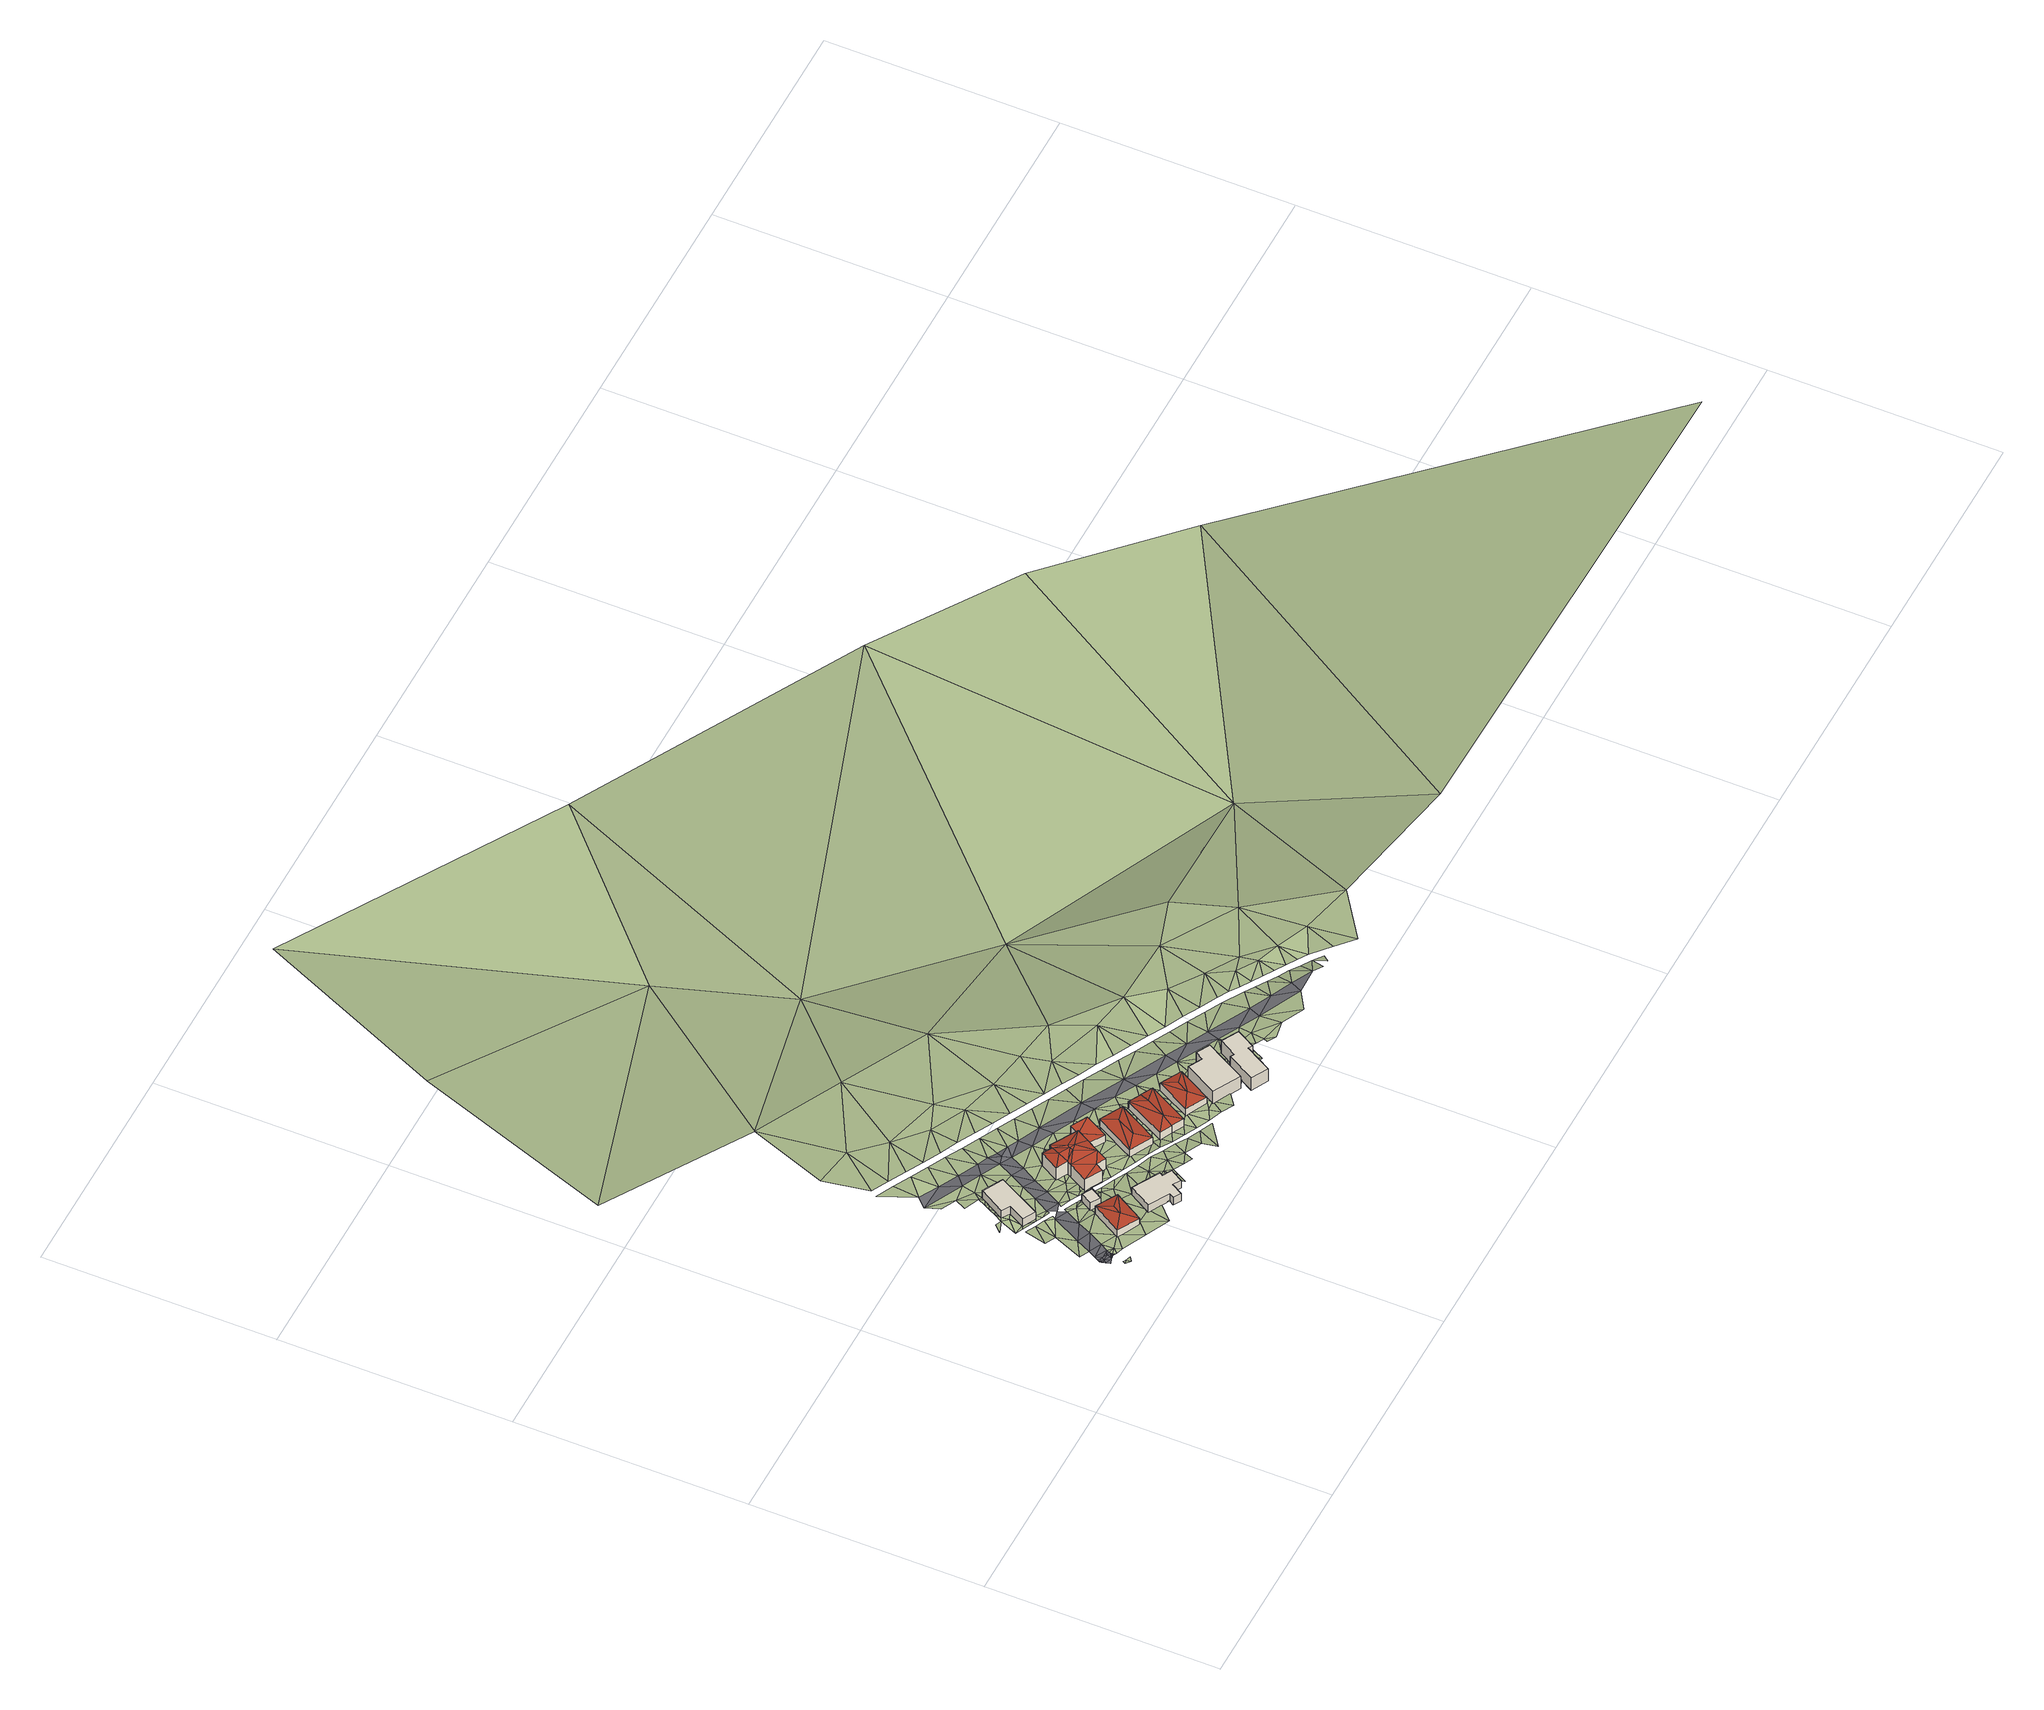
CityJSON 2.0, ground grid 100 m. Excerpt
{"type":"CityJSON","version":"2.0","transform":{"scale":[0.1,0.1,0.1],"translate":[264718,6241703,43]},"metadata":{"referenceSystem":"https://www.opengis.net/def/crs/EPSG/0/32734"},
"CityObjects":{
"building1":{"type":"Building","attributes":{"address":"83 Ritchie Street University Estate Cape Town","building":"house","building:levels":1,"building_height":4.1,"roof_height":81.5,"ground_height":76.3,"plus_code":"4FRW3F64+G2P"},"geometry":[{"type":"Solid","lod":"2","boundaries":[[[[0,1,2]],[[3,4,5]],[[1,5,2]],[[2,5,4]],[[0,3,5]],[[0,5,1]],[[6,7,2,4]],[[7,8,0,2]],[[8,9,3,0]],[[9,6,4,3]],[[9,8,7,6]]]],"semantics":{"surfaces":[{"type":"RoofSurface"},{"type":"WallSurface"},{"type":"GroundSurface"}],"values":[[0,0,0,0,0,0,1,1,1,1,2]]}}]},
"building2":{"type":"Building","attributes":{"address":"54 Selbourne Road University Estate Cape Town","building":"house","building:levels":1,"building_height":4.1,"roof_height":76.8,"ground_height":71.9,"plus_code":"4FRW3F64+M2C"},"geometry":[{"type":"Solid","lod":"1","boundaries":[[[[10,11,12,13]],[[11,14,15,12]],[[14,16,17,15]],[[16,18,19,17]],[[18,20,21,19]],[[20,10,13,21]],[[13,12,15,17,19,21]],[[20,18,16,14,11,10]]]]}]},
"building3":{"type":"Building","attributes":{"address":"Ritchie Street University Estate Cape Town","building":"garage","building:levels":1,"building_height":4.1,"roof_height":79.9,"ground_height":74.9,"plus_code":"4FRW3F64+H3C"},"geometry":[{"type":"Solid","lod":"1","boundaries":[[[[22,23,24,25]],[[23,26,27,24]],[[26,28,29,27]],[[28,22,25,29]],[[25,24,27,29]],[[28,26,23,22]]]]}]},
"building4":{"type":"Building","attributes":{"address":"85 Ritchie Street University Estate Cape Town","building":"house","building:levels":1,"building_height":4.1,"roof_height":83.7,"ground_height":77.7,"plus_code":"4FRW3F64+F4R"},"geometry":[{"type":"Solid","lod":"1","boundaries":[[[[30,31,32,33]],[[31,34,35,32]],[[34,36,37,35]],[[36,38,39,37]],[[38,40,41,39]],[[40,42,43,41]],[[42,44,45,43]],[[44,46,47,45]],[[46,48,49,47]],[[48,30,33,49]],[[33,32,35,37,39,41,43,45,47,49]],[[48,46,44,42,40,38,36,34,31,30]]]]}]},
"building5":{"type":"Building","attributes":{"address":"56 Selbourne Road University Estate Cape Town","building":"house","building:levels":2,"building_height":6.9,"roof_height":81.7,"ground_height":73.8,"plus_code":"4FRW3F64+J4G"},"geometry":[{"type":"Solid","lod":"2","boundaries":[[[[50,51,52]],[[50,52,53]],[[53,52,54]],[[55,52,51]],[[56,53,57]],[[56,57,58]],[[59,60,61]],[[60,62,61]],[[61,62,63]],[[59,61,64]],[[64,61,63]],[[65,66,58]],[[58,66,56]],[[56,66,63]],[[65,64,66]],[[66,64,63]],[[62,50,67]],[[62,67,63]],[[50,53,67]],[[63,67,56]],[[56,67,53]],[[68,69,65,58]],[[69,70,64,65]],[[70,71,59,64]],[[71,72,60,59]],[[72,73,62,60]],[[73,74,50,62]],[[74,75,51,50]],[[75,76,55,51]],[[76,77,52,55]],[[77,78,54,52]],[[78,79,53,54]],[[79,80,57,53]],[[80,68,58,57]],[[80,79,78,77,76,75,74,73,72,71,70,69,68]]]],"semantics":{"surfaces":[{"type":"RoofSurface"},{"type":"WallSurface"},{"type":"GroundSurface"}],"values":[[0,0,0,0,0,0,0,0,0,0,0,0,0,0,0,0,0,0,0,0,0,1,1,1,1,1,1,1,1,1,1,1,1,1,2]]}}]},
"building6":{"type":"Building","attributes":{"building":"garage","building:levels":1,"building_height":4.1,"roof_height":79.7,"ground_height":74.9,"plus_code":"4FRW3F64+J5Q"},"geometry":[{"type":"Solid","lod":"2","boundaries":[[[[81,82,83]],[[83,82,84]],[[84,82,85]],[[86,87,85,82]],[[87,88,84,85]],[[88,89,83,84]],[[89,90,81,83]],[[90,86,82,81]],[[90,89,88,87,86]]]],"semantics":{"surfaces":[{"type":"RoofSurface"},{"type":"WallSurface"},{"type":"GroundSurface"}],"values":[[0,0,0,1,1,1,1,1,2]]}}]},
"building7":{"type":"Building","attributes":{"address":"58 Selbourne Road University Estate Cape Town","building":"house","building:levels":1,"building_height":4.1,"roof_height":80.8,"ground_height":75.8,"plus_code":"4FRW3F64+H6M"},"geometry":[{"type":"Solid","lod":"2","boundaries":[[[[91,92,93]],[[94,95,96]],[[95,93,96]],[[96,93,92]],[[94,91,95]],[[95,91,93]],[[97,98,91,94]],[[98,99,92,91]],[[99,100,96,92]],[[100,97,94,96]],[[100,99,98,97]]]],"semantics":{"surfaces":[{"type":"RoofSurface"},{"type":"WallSurface"},{"type":"GroundSurface"}],"values":[[0,0,0,0,0,0,1,1,1,1,2]]}}]},
"building8":{"type":"Building","attributes":{"address":"60A Selbourne Road University Estate Cape Town","building":"house","building:levels":1,"building_height":4.1,"roof_height":81.7,"ground_height":77,"plus_code":"4FRW3F64+H72"},"geometry":[{"type":"Solid","lod":"2","boundaries":[[[[101,102,103]],[[104,105,106]],[[101,105,104]],[[101,104,102]],[[107,108,101,103]],[[108,109,105,101]],[[109,110,106,105]],[[110,111,104,106]],[[111,112,102,104]],[[112,107,103,102]],[[112,111,110,109,108,107]]]],"semantics":{"surfaces":[{"type":"RoofSurface"},{"type":"WallSurface"},{"type":"GroundSurface"}],"values":[[0,0,0,0,1,1,1,1,1,1,2]]}}]},
"building9":{"type":"Building","attributes":{"address":"60 Selbourne Road University Estate Cape Town","building":"house","building:levels":1,"building_height":4.1,"roof_height":82.1,"ground_height":77.2,"plus_code":"4FRW3F64+H74"},"geometry":[{"type":"Solid","lod":"2","boundaries":[[[[113,114,115]],[[116,117,118]],[[117,114,118]],[[118,114,113]],[[119,120,117,116]],[[120,121,114,117]],[[121,122,115,114]],[[122,123,113,115]],[[123,124,118,113]],[[124,119,116,118]],[[124,123,122,121,120,119]]]],"semantics":{"surfaces":[{"type":"RoofSurface"},{"type":"WallSurface"},{"type":"GroundSurface"}],"values":[[0,0,0,0,1,1,1,1,1,1,2]]}}]},
"building10":{"type":"Building","attributes":{"address":"62 Selbourne Road University Estate Cape Town","building":"house","building:levels":1,"building_height":4.1,"roof_height":82.9,"ground_height":77.6,"plus_code":"4FRW3F64+G8P"},"geometry":[{"type":"Solid","lod":"2","boundaries":[[[[125,126,127]],[[128,129,130]],[[127,130,125]],[[125,130,129]],[[126,128,130]],[[126,130,127]],[[131,132,128,126]],[[132,133,129,128]],[[133,134,125,129]],[[134,131,126,125]],[[134,133,132,131]]]],"semantics":{"surfaces":[{"type":"RoofSurface"},{"type":"WallSurface"},{"type":"GroundSurface"}],"values":[[0,0,0,0,0,0,1,1,1,1,2]]}}]},
"building11":{"type":"Building","attributes":{"address":"64 Selbourne Road University Estate Cape Town","building":"house","building:levels":2,"building_height":6.9,"roof_height":86,"ground_height":78.4,"plus_code":"4FRW3F64+G98"},"geometry":[{"type":"Solid","lod":"1","boundaries":[[[[135,136,137,138]],[[136,139,140,137]],[[139,141,142,140]],[[141,143,144,142]],[[143,145,146,144]],[[145,135,138,146]],[[138,137,140,142,144,146]],[[145,143,141,139,136,135]]]]}]},
"building12":{"type":"Building","attributes":{"address":"66 Selbourne Road University Estate Cape Town","building":"house","building:levels":2,"building_height":6.9,"roof_height":86.3,"ground_height":78.8,"plus_code":"4FRW3F64+FCM"},"geometry":[{"type":"Solid","lod":"1","boundaries":[[[[147,148,149,150]],[[148,151,152,149]],[[151,153,154,152]],[[153,155,156,154]],[[155,157,158,156]],[[157,159,160,158]],[[159,161,162,160]],[[161,147,150,162]],[[150,149,152,154,156,158,160,162]],[[161,159,157,155,153,151,148,147]]]]}]},
"terrain1":{"type":"TINRelief","geometry":[{"type":"CompositeSurface","lod":"1","boundaries":[[[163,164,165]],[[163,165,166]],[[163,166,167]],[[168,169,170]],[[170,171,168]],[[170,172,171]],[[168,171,173]],[[172,174,171]],[[171,174,175]],[[175,173,171]],[[175,174,176]],[[177,173,175]],[[176,178,175]],[[179,177,175]],[[180,175,178]],[[175,180,179]],[[181,182,183]],[[180,184,179]],[[185,180,178]],[[186,184,180]],[[181,183,187]],[[185,188,180]],[[186,180,188]],[[188,185,189]],[[190,187,191]],[[188,192,186]],[[191,193,190]],[[183,194,187]],[[195,196,197]],[[198,199,200]],[[187,201,191]],[[189,202,188]],[[195,203,196]],[[196,203,198]],[[8,192,188]],[[197,204,195]],[[201,187,194]],[[205,202,189]],[[8,206,192]],[[203,207,198]],[[195,204,208]],[[209,198,207]],[[195,210,203]],[[194,211,201]],[[208,204,212]],[[207,203,210]],[[209,207,213]],[[213,214,209]],[[212,215,208]],[[202,205,216]],[[206,8,217]],[[215,212,218]],[[219,220,206]],[[206,217,219]],[[214,213,221]],[[222,223,224]],[[225,214,221]],[[226,208,215]],[[220,219,227]],[[216,228,202]],[[229,216,205]],[[225,221,230]],[[231,222,232]],[[8,233,217]],[[234,208,226]],[[230,231,225]],[[217,235,219]],[[236,227,219]],[[8,228,233]],[[231,230,11]],[[223,222,237]],[[219,235,238]],[[239,240,241]],[[236,219,238]],[[242,243,244]],[[222,231,245]],[[11,245,231]],[[235,22,238]],[[246,236,238]],[[246,238,22]],[[216,247,228]],[[22,248,246]],[[11,249,245]],[[250,239,241]],[[248,22,251]],[[237,222,245]],[[252,253,229]],[[254,234,226]],[[251,255,248]],[[228,256,233]],[[251,257,255]],[[250,258,239]],[[256,259,233]],[[241,260,250]],[[244,243,261]],[[257,262,255]],[[263,261,243]],[[262,257,264]],[[264,259,265]],[[254,266,234]],[[247,267,228]],[[259,256,265]],[[262,264,268]],[[269,250,260]],[[270,269,260]],[[264,265,268]],[[256,228,267]],[[271,268,265]],[[245,249,272]],[[271,265,256]],[[273,269,270]],[[237,245,272]],[[274,258,250]],[[271,256,275]],[[276,273,270]],[[277,250,269]],[[278,279,280]],[[272,249,266]],[[267,275,256]],[[269,273,277]],[[281,280,279]],[[273,276,282]],[[277,274,250]],[[283,266,254]],[[258,274,284]],[[258,284,285]],[[286,261,263]],[[282,276,287]],[[267,288,275]],[[267,247,289]],[[289,247,290]],[[291,286,263]],[[266,283,272]],[[287,292,282]],[[274,277,293]],[[294,284,274]],[[289,288,267]],[[295,292,287]],[[296,290,297]],[[274,293,294]],[[284,71,285]],[[298,299,300]],[[272,283,301]],[[281,302,303]],[[296,289,290]],[[297,298,296]],[[304,305,306]],[[293,307,294]],[[285,71,308]],[[309,286,291]],[[306,310,304]],[[292,295,311]],[[300,312,298]],[[311,313,292]],[[300,310,312]],[[314,309,291]],[[296,298,312]],[[278,280,315]],[[281,303,280]],[[295,316,311]],[[317,310,306]],[[317,312,310]],[[318,303,302]],[[289,296,319]],[[320,296,312]],[[320,312,317]],[[296,321,319]],[[309,314,322]],[[71,323,324]],[[325,311,316]],[[71,326,308]],[[322,314,327]],[[328,320,317]],[[321,296,320]],[[325,316,329]],[[326,330,308]],[[331,311,325]],[[71,324,332]],[[318,333,334]],[[335,320,328]],[[336,325,329]],[[332,326,71]],[[324,337,332]],[[338,335,328]],[[339,327,340]],[[318,334,303]],[[321,320,341]],[[322,327,339]],[[342,332,337]],[[320,335,341]],[[343,331,325]],[[344,339,340]],[[331,345,346]],[[334,333,347]],[[348,325,336]],[[331,343,345]],[[349,332,342]],[[341,335,350]],[[348,336,351]],[[349,326,332]],[[86,90,342]],[[352,353,344]],[[344,353,339]],[[335,354,350]],[[90,349,342]],[[354,335,355]],[[356,348,351]],[[356,351,357]],[[303,358,280]],[[280,358,315]],[[345,343,97]],[[359,303,334]],[[360,361,355]],[[362,363,347]],[[334,347,363]],[[348,356,364]],[[365,356,357]],[[366,353,352]],[[354,355,361]],[[367,366,352]],[[365,357,368]],[[90,369,349]],[[370,348,364]],[[97,371,345]],[[361,360,372]],[[362,373,363]],[[369,90,371]],[[368,374,365]],[[364,375,370]],[[374,368,376]],[[377,315,378]],[[363,359,334]],[[303,359,358]],[[366,367,379]],[[373,380,363]],[[370,375,381]],[[371,97,382]],[[371,382,369]],[[374,376,383]],[[384,370,381]],[[97,384,382]],[[383,376,385]],[[377,378,386]],[[367,387,379]],[[374,383,388]],[[387,367,389]],[[384,381,108]],[[390,383,385]],[[391,390,385]],[[392,382,384]],[[384,108,392]],[[363,380,393]],[[363,393,359]],[[388,383,394]],[[393,380,395]],[[119,392,108]],[[383,390,396]],[[382,392,397]],[[398,390,391]],[[399,398,391]],[[397,392,119]],[[398,396,390]],[[400,388,394]],[[387,389,401]],[[402,393,395]],[[396,398,403]],[[398,399,404]],[[405,397,119]],[[400,394,131]],[[403,406,396]],[[405,119,400]],[[407,401,389]],[[408,406,403]],[[400,131,405]],[[407,389,409]],[[408,410,406]],[[358,359,411]],[[410,408,412]],[[393,411,359]],[[413,393,402]],[[414,415,402]],[[410,412,416]],[[417,405,131]],[[358,418,315]],[[416,412,419]],[[420,417,131]],[[419,420,416]],[[407,409,421]],[[415,414,422]],[[402,415,413]],[[423,424,425]],[[426,420,419]],[[423,425,427]],[[419,428,426]],[[421,409,429]],[[417,420,430]],[[431,415,422]],[[430,420,426]],[[393,413,411]],[[432,427,425]],[[426,428,433]],[[433,430,426]],[[409,434,429]],[[435,427,432]],[[409,436,434]],[[432,437,435]],[[435,141,427]],[[141,430,433]],[[438,439,440]],[[440,441,438]],[[415,442,413]],[[415,431,443]],[[141,435,155]],[[443,431,444]],[[430,141,445]],[[446,438,441]],[[434,436,447]],[[446,448,438]],[[411,413,442]],[[411,418,358]],[[445,141,155]],[[418,378,315]],[[436,449,447]],[[450,448,446]],[[443,444,451]],[[155,452,453]],[[442,415,443]],[[452,448,450]],[[445,155,453]],[[450,454,452]],[[386,378,455]],[[452,445,453]],[[449,456,447]],[[443,451,457]],[[458,452,454]],[[459,460,461]],[[461,458,454]],[[445,452,462]],[[456,449,463]],[[463,449,464]],[[452,458,462]],[[461,460,465]],[[458,461,465]],[[457,466,443]],[[462,458,467]],[[442,443,466]],[[457,468,466]],[[464,469,463]],[[458,465,467]],[[464,470,469]],[[467,465,471]],[[464,472,470]],[[468,473,474]],[[468,474,466]],[[475,474,473]],[[411,442,476]],[[471,477,467]],[[470,472,478]],[[472,479,478]],[[411,476,418]],[[475,480,481]],[[475,481,474]],[[466,476,442]],[[482,478,479]],[[480,483,481]],[[479,484,482]],[[484,479,485]],[[486,483,487]],[[466,474,488]],[[483,486,481]],[[487,489,486]],[[484,485,490]],[[490,485,491]],[[485,492,491]],[[474,481,488]],[[493,494,489]],[[489,494,486]],[[495,481,486]],[[494,493,496]],[[491,492,497]],[[496,498,494]],[[495,486,494]],[[492,499,500]],[[497,492,500]],[[466,488,476]],[[481,495,488]],[[501,494,498]],[[502,503,500]],[[501,498,504]],[[501,495,494]],[[505,501,504]],[[455,378,506]],[[506,378,418]],[[507,501,505]],[[508,488,495]],[[507,505,509]],[[508,495,501]],[[510,507,509]],[[488,511,476]],[[508,501,507]],[[488,508,511]],[[507,510,512]],[[507,512,508]],[[476,511,513]],[[513,511,508]],[[418,476,514]],[[513,508,512]],[[514,506,418]],[[515,513,512]],[[513,514,476]],[[513,515,516]],[[513,517,514]],[[513,516,517]],[[516,515,518]]]}]},
"road1":{"type":"Road","attributes":{"highway":"residential","name":"Lorraine Avenue","surface":"asphalt","lanes":0,"width":5.6},"geometry":[{"type":"MultiSurface","lod":"1","boundaries":[[[519,520,521]],[[206,194,183]],[[522,194,220]],[[523,524,525]],[[526,524,527]],[[528,529,530]],[[168,528,530]],[[531,532,533]],[[527,534,526]],[[168,173,528]],[[519,535,536]],[[519,536,533]],[[206,183,192]],[[182,192,183]],[[537,538,539]],[[540,519,521]],[[539,186,182]],[[520,519,533]],[[539,538,184]],[[179,541,177]],[[528,526,534]],[[182,186,192]],[[186,539,184]],[[526,173,177]],[[534,529,528]],[[540,542,519]],[[541,538,542]],[[532,520,533]],[[541,526,177]],[[526,541,542]],[[536,531,533]],[[173,526,528]],[[542,524,526]],[[542,538,535]],[[541,179,184]],[[538,537,535]],[[542,535,519]],[[538,541,184]],[[540,525,542]],[[524,542,525]],[[194,206,220]]]}]},
"road2":{"type":"Road","attributes":{"highway":"residential","name":"Selbourne Road","surface":"asphalt","lanes":1,"width":5.6,"oneway":"yes"},"geometry":[{"type":"MultiSurface","lod":"1","boundaries":[[[223,263,243]],[[263,223,237]],[[237,291,263]],[[237,272,291]],[[291,272,314]],[[314,272,301]],[[301,327,314]],[[543,327,301]],[[340,327,543]],[[543,330,344]],[[543,344,340]],[[330,352,344]],[[352,330,326]],[[326,367,352]],[[367,326,349]],[[369,367,349]],[[367,369,389]],[[382,389,369]],[[382,397,389]],[[389,397,409]],[[405,409,397]],[[417,409,405]],[[436,409,417]],[[430,436,417]],[[436,430,449]],[[445,449,430]],[[464,449,445]],[[462,464,445]],[[464,462,472]],[[467,472,462]],[[472,467,479]],[[477,479,467]],[[479,477,485]],[[477,492,485]]]}]},
"road3":{"type":"Road","attributes":{"highway":"residential","name":"Lorraine Avenue","surface":"asphalt","lanes":0,"width":5.6},"geometry":[{"type":"MultiSurface","lod":"1","boundaries":[[[215,522,239]],[[330,301,308]],[[308,283,285]],[[301,330,543]],[[215,239,226]],[[258,254,226]],[[254,258,285]],[[226,239,258]],[[285,283,254]],[[308,301,283]]]}]}
},
"vertices":[
[665,320,374],[685,251,387],[756,268,374],[590,191,374],[681,139,374],[663,212,387],[681,139,333],[756,268,333],[665,320,333],[590,191,333],
[676,716,289],[589,762,289],[589,762,330],[676,716,330],[525,652,289],[525,652,330],[560,631,289],[560,631,330],[522,559,289],[522,559,330],[577,530,289],[577,530,330],
[712,399,319],[683,349,319],[683,349,360],[712,399,360],[724,324,319],[724,324,360],[754,375,319],[754,375,360],
[802,230,347],[746,133,347],[746,133,388],[802,230,388],[833,84,347],[833,84,388],[822,64,347],[822,64,388],[854,45,347],[854,45,388],[882,93,347],[882,93,388],[915,74,347],[915,74,388],[948,129,347],[948,129,388],[909,151,347],[909,151,388],[917,165,347],[917,165,388],
[818,496,377],[771,414,377],[863,410,377],[928,436,377],[902,388,377],[842,373,377],[909,521,390],[959,491,377],[990,546,377],[825,620,377],[779,539,377],[840,557,390],[827,512,377],[887,532,390],[866,596,377],[875,611,377],[895,545,390],[880,517,390],[990,546,308],[875,611,308],[866,596,308],[825,620,308],[779,539,308],[827,512,308],[818,496,308],[771,414,308],[842,373,308],[863,410,308],[902,388,308],[928,436,308],[959,491,308],
[1013,589,360],[990,546,360],[1082,551,360],[1028,450,360],[959,491,360],[990,546,319],[959,491,319],[1028,450,319],[1082,551,319],[1013,589,319],
[991,327,369],[1087,275,369],[1063,347,382],[1086,500,369],[1105,428,382],[1182,449,369],[1086,500,328],[991,327,328],[1087,275,328],[1182,449,328],
[1206,435,381],[1233,363,394],[1257,407,381],[1188,279,394],[1112,256,381],[1162,230,381],[1257,407,340],[1206,435,340],[1112,256,340],[1162,230,340],[1188,279,340],[1233,363,340],
[1212,203,383],[1188,279,396],[1162,230,383],[1257,407,383],[1233,363,396],[1308,380,383],[1257,407,342],[1233,363,342],[1188,279,342],[1162,230,342],[1212,203,342],[1308,380,342],
[1429,316,387],[1339,364,387],[1362,299,400],[1260,218,387],[1349,170,387],[1333,246,400],[1339,364,346],[1260,218,346],[1349,170,346],[1429,316,346],
[1433,290,354],[1356,148,354],[1356,148,423],[1433,290,423],[1473,85,354],[1473,85,423],[1571,263,354],[1571,263,423],[1513,294,354],[1513,294,423],[1493,258,354],[1493,258,423],
[1550,5,358],[1615,121,358],[1615,121,427],[1550,5,427],[1633,111,358],[1633,111,427],[1678,192,358],[1678,192,427],[1605,232,358],[1605,232,427],[1563,156,358],[1563,156,427],[1546,165,358],[1546,165,427],[1479,43,358],[1479,43,427],
[486,106,342],[477,111,342],[471,101,342],[486,82,348],[506,95,348],[494,165,335],[493,165,335],[495,164,335],[497,166,335],[496,163,335],[496,170,335],[498,162,335],[502,169,335],[502,160,335],[499,174,335],[511,155,335],[503,183,335],[526,174,339],[441,278,326],[482,258,327],[518,323,321],[512,198,330],[533,143,344],[530,230,332],[504,410,312],[590,191,344],[630,89,353],[461,435,310],[530,508,303],[567,296,329],[489,530,302],[592,454,311],[522,559,295],[472,565,296],[500,550,296],[506,642,293],[482,655,292],[453,623,293],[565,488,311],[681,139,354],[530,618,293],[555,519,303],[727,35,363],[604,361,318],[525,652,294],[577,530,306],[525,677,294],[560,631,293],[600,469,311],[583,503,306],[545,686,294],[544,712,290],[619,503,308],[746,133,359],[683,349,326],[611,488,311],[670,402,319],[641,427,315],[565,721,293],[544,852,276],[465,950,267],[481,886,274],[557,735,290],[658,571,306],[649,441,315],[756,268,342],[798,104,362],[579,745,293],[576,771,289],[517,802,281],[724,324,336],[627,623,302],[702,382,326],[699,413,319],[619,862,281],[701,402,319],[668,475,313],[660,461,311],[695,441,319],[449,1146,256],[505,992,267],[519,1106,261],[604,802,283],[712,406,319],[802,230,350],[724,399,322],[625,744,296],[734,473,317],[721,394,328],[822,64,368],[833,84,368],[696,639,304],[737,392,328],[779,349,328],[737,385,328],[707,543,309],[744,358,328],[728,422,322],[590,1066,264],[750,385,328],[585,946,269],[754,375,328],[763,364,328],[676,716,298],[806,308,337],[762,378,328],[750,425,322],[761,404,322],[775,371,328],[696,819,287],[771,414,325],[775,497,314],[800,357,328],[786,390,328],[790,448,319],[439,1376,247],[465,1175,258],[608,1345,252],[536,1135,261],[807,393,328],[735,707,297],[779,539,314],[745,612,303],[660,1027,267],[811,376,328],[851,328,335],[901,300,335],[847,204,347],[665,901,275],[842,373,330],[818,496,320],[810,522,314],[861,347,330],[933,219,354],[882,184,363],[917,165,362],[909,151,363],[926,141,366],[773,775,295],[606,1095,264],[721,1217,260],[928,95,368],[933,66,368],[960,112,366],[827,512,315],[784,680,303],[731,987,273],[948,129,366],[902,388,333],[954,166,362],[863,410,327],[745,855,283],[591,1728,213],[912,319,335],[972,134,367],[677,1055,267],[951,272,342],[1010,177,362],[1002,243,358],[801,947,275],[866,596,313],[875,611,309],[991,327,341],[907,701,300],[785,833,289],[1014,110,367],[962,291,342],[822,748,295],[928,436,332],[908,650,304],[747,1015,271],[842,1100,267],[1072,132,363],[1013,262,351],[892,602,309],[1049,90,371],[872,907,281],[825,810,287],[1052,215,355],[920,586,315],[1030,397,334],[868,786,293],[1028,450,331],[959,491,327],[818,976,277],[1087,275,344],[992,653,310],[1103,187,357],[1063,234,355],[912,762,293],[943,867,285],[1153,159,353],[1141,94,366],[1112,256,344],[1114,206,350],[944,1528,236],[961,1146,272],[1148,28,374],[1203,130,360],[889,936,281],[983,1021,278],[1136,301,342],[1162,230,348],[1013,827,290],[998,714,306],[1164,178,353],[1077,606,318],[1134,362,339],[1082,551,323],[1254,102,363],[959,896,285],[1212,203,352],[1159,346,342],[1215,149,355],[6,2114,189],[1255,2491,28],[1084,788,295],[1030,856,291],[1183,390,343],[1162,559,325],[1260,218,362],[1182,449,335],[1265,121,363],[358,3006,133],[1154,748,297],[1260,291,355],[1171,618,321],[1308,144,368],[1316,93,373],[1215,480,335],[1145,977,285],[1300,291,359],[1100,816,294],[1349,170,368],[1247,512,331],[1356,148,368],[1366,64,374],[1308,380,347],[1225,708,303],[1171,776,300],[1375,183,370],[1427,110,373],[1332,464,335],[1368,205,363],[1295,668,306],[1395,220,363],[1344,521,330],[1391,246,363],[1297,1329,257],[1414,255,358],[1314,946,291],[1242,736,303],[1336,821,298],[1410,281,358],[1417,417,337],[1395,1915,83],[1433,290,356],[1429,316,349],[1366,628,310],[1312,696,306],[1473,85,374],[1508,95,374],[1527,130,365],[1472,310,350],[1522,174,362],[1493,258,355],[1436,588,316],[1501,370,344],[1383,657,312],[1546,165,362],[1513,294,355],[1507,549,315],[1582,191,362],[1518,425,339],[1563,156,362],[1633,111,365],[1615,121,364],[1595,86,369],[1637,73,370],[1499,915,298],[1570,741,311],[1453,617,312],[1671,276,351],[1664,122,365],[1577,509,321],[1652,146,365],[1604,377,343],[1675,143,366],[1524,577,318],[1678,192,362],[1652,232,359],[1699,130,366],[789,3863,56],[1648,469,324],[1595,537,321],[1744,170,362],[1724,92,371],[1760,72,371],[1735,111,366],[1756,228,356],[1718,429,329],[1691,329,346],[1833,83,375],[1737,707,319],[1841,181,359],[1665,497,323],[1789,389,334],[1860,349,334],[1924,32,384],[1864,233,354],[1736,457,329],[1847,572,322],[1806,417,332],[1974,1319,103],[2011,87,378],[1942,293,344],[1950,185,363],[1877,377,337],[1975,476,330],[1983,265,343],[1919,349,341],[2025,236,348],[2037,137,372],[2024,368,345],[1960,320,340],[2044,700,312],[2002,292,343],[2066,208,348],[2107,180,354],[2123,88,380],[2044,263,346],[2107,311,350],[2100,390,339],[2086,235,349],[2149,151,353],[2127,206,354],[2167,64,373],[2190,123,356],[2205,275,353],[2200,62,373],[2226,89,362],[2169,177,357],[2211,149,357],[1995,3182,5],[2347,218,351],[2344,509,326],[2284,79,363],[2357,9,367],[2268,770,310],[2569,159,367],[3009,844,104],[3200,2501,36],[3202,60,332],[4311,1600,44],[3790,2097,52],[5623,98,153],
[449,192,333],[446,190,333],[446,188,333],[630,465,311],[455,154,333],[474,160,335],[450,174,333],[487,169,335],[484,162,335],[491,166,335],[491,164,335],[492,165,335],[445,193,333],[445,192,333],[447,193,333],[489,164,335],[449,201,329],[447,197,329],[454,209,329],[469,195,335],[463,225,329],[448,183,333],[487,186,335],[460,186,333],
[811,786,295]
]}
